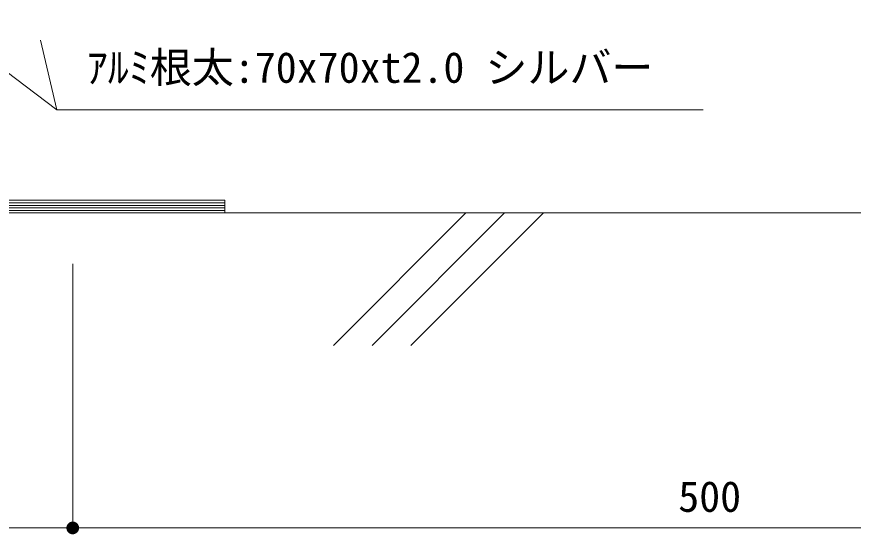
# Model space of a CAD drawing. Units: millimetres, scale not verified. Extents: x -4603 to 4686, y -14667 to 14758.
# Drawn here: x -3960.4 to -3631.9, y -1989.6 to -1786.2 of the extents above; entities that cross this region are included whole.
import ezdxf
from ezdxf.enums import TextEntityAlignment as Align

# ---------------------------------------------------------------- set-up
doc = ezdxf.new("R2010")
doc.units = ezdxf.units.MM
doc.header["$LTSCALE"] = 6.6
for name, color, linetype, lineweight in [('0-0_A-E01-仕上太線', 4, 'Continuous', 9), ('0-3_0-A11-寸法_詳細', 5, 'Continuous', 9), ('0-4_0', 7, 'Continuous', 9), ('0-5_A-B03-文字_書込_小', 7, 'Continuous', 9), ('0-6_A-D09-金物_鋼材', 1, 'Continuous', 9), ('0-D_A-C02-ハッチング', 134, 'Continuous', 9)]:
    doc.layers.add(name, color=color, linetype=linetype, lineweight=lineweight)
doc.styles.add('ＭＳ ゴシック', font='')
doc.styles.get('ＭＳ ゴシック').set_extended_font_data('MS Gothic')

# ---------------------------------------------------------------- blocks, each defined once
blk = doc.blocks.new('_Dot')
at = {"layer": '0-4_0'}
blk.add_line((-25, 0), (-50, 0), dxfattribs=at)
for points in [[(0, 0), (-25, 0), (-24.8, 3.13)], [(0, 0), (-24.8, -3.13), (-25, 0)], [(0, 0), (-24.8, 3.13), (-24.21, 6.22)], [(0, 0), (-24.21, -6.22), (-24.8, -3.13)], [(0, 0), (-24.21, 6.22), (-23.24, 9.2)], [(0, 0), (-23.24, -9.2), (-24.21, -6.22)], [(0, 0), (-23.24, 9.2), (-21.91, 12.04)], [(0, 0), (-21.91, -12.04), (-23.24, -9.2)], [(0, 0), (-21.91, 12.04), (-20.23, 14.69)], [(0, 0), (-20.23, -14.69), (-21.91, -12.04)], [(0, 0), (-20.23, 14.69), (-18.22, 17.11)], [(0, 0), (-18.22, -17.11), (-20.23, -14.69)], [(0, 0), (-18.22, 17.11), (-15.94, 19.26)], [(0, 0), (-15.94, -19.26), (-18.22, -17.11)], [(0, 0), (-15.94, 19.26), (-13.4, 21.11)], [(0, 0), (-13.4, -21.11), (-15.94, -19.26)], [(0, 0), (-13.4, 21.11), (-10.64, 22.62)], [(0, 0), (-10.64, -22.62), (-13.4, -21.11)], [(0, 0), (-10.64, 22.62), (-7.73, 23.78)], [(0, 0), (-7.73, -23.78), (-10.64, -22.62)], [(0, 0), (-7.73, 23.78), (-4.68, 24.56)], [(0, 0), (-4.68, -24.56), (-7.73, -23.78)], [(0, 0), (-4.68, 24.56), (-1.57, 24.95)], [(0, 0), (-1.57, -24.95), (-4.68, -24.56)], [(0, 0), (-1.57, 24.95), (1.57, 24.95)], [(0, 0), (1.57, -24.95), (-1.57, -24.95)], [(0, 0), (1.57, 24.95), (4.68, 24.56)], [(0, 0), (4.68, 24.56), (7.73, 23.78)], [(0, 0), (7.73, 23.78), (10.64, 22.62)], [(0, 0), (10.64, 22.62), (13.4, 21.11)], [(0, 0), (13.4, 21.11), (15.94, 19.26)], [(0, 0), (15.94, 19.26), (18.22, 17.11)], [(0, 0), (18.22, 17.11), (20.23, 14.69)], [(0, 0), (20.23, 14.69), (21.91, 12.04)], [(0, 0), (21.91, 12.04), (23.24, 9.2)], [(0, 0), (23.24, 9.2), (24.21, 6.22)], [(0, 0), (24.21, 6.22), (24.8, 3.13)], [(0, 0), (24.8, 3.13), (25, 0)], [(0, 0), (4.68, -24.56), (1.57, -24.95)], [(0, 0), (7.73, -23.78), (4.68, -24.56)], [(0, 0), (10.64, -22.62), (7.73, -23.78)], [(0, 0), (13.4, -21.11), (10.64, -22.62)], [(0, 0), (15.94, -19.26), (13.4, -21.11)], [(0, 0), (18.22, -17.11), (15.94, -19.26)], [(0, 0), (20.23, -14.69), (18.22, -17.11)], [(0, 0), (21.91, -12.04), (20.23, -14.69)], [(0, 0), (23.24, -9.2), (21.91, -12.04)], [(0, 0), (24.21, -6.22), (23.24, -9.2)], [(0, 0), (24.8, -3.13), (24.21, -6.22)], [(0, 0), (25, 0), (24.8, -3.13)]]:
    blk.add_solid(points, dxfattribs=at)
blk = doc.blocks.new('G$CBAEE64E2')
at = {"layer": '0-6_A-D09-金物_鋼材'}
for p, q in [((-5000, 200), (5000, 200)), ((-5000, 150), (5000, 150)), ((-5000, 100), (5000, 100)), ((-5000, 50), (5000, 50))]:
    blk.add_line(p, q, dxfattribs=at)
blk.add_lwpolyline([(-5000, 0), (5000, 0), (5000, 250), (-5000, 250)], close=True, dxfattribs=at)

msp = doc.modelspace()

# ---------------------------------------------------------------- linework, layer by layer
at = {"layer": '0-0_A-E01-仕上太線'}
msp.add_line((-4145.046, -1863.325), (-2747.378, -1863.325), dxfattribs=at)
at = {"layer": '0-3_0-A11-寸法_詳細'}
for p, q in [((-3938.378, -1883.325), (-3938.378, -1987.13)), ((-3938.378, -1883.325), (-3938.378, -1987.13)), ((-3943.378, -1987.13), (-4015.378, -1987.13)), ((-3443.378, -1987.13), (-3933.378, -1987.13))]:
    msp.add_line(p, q, dxfattribs=at)
at = {"layer": '0-5_A-B03-文字_書込_小'}
for points in [[(-3690.796, -1822.813), (-3944.576, -1822.813), (-3992.93, -1786.184)], [(-3942.985, -1822.813), (-3944.576, -1822.813), (-3951.082, -1795.411)]]:
    msp.add_lwpolyline(points, dxfattribs=at)
at = {"layer": '0-D_A-C02-ハッチング'}
for p, q in [((-3836.041, -1915.357), (-3784.019, -1863.325)), ((-3820.812, -1915.357), (-3768.79, -1863.325)), ((-3805.579, -1915.357), (-3753.556, -1863.325))]:
    msp.add_line(p, q, dxfattribs=at)

# ---------------------------------------------------------------- block references
at = {"layer": '0-3_0-A11-寸法_詳細', "xscale": 0.1, "yscale": 0.1}
msp.add_blockref('_Dot', (-3938.378, -1987.13), dxfattribs=at)
at = {"layer": '0-3_0-A11-寸法_詳細', "xscale": 0.1, "yscale": 0.1, "rotation": 180}
msp.add_blockref('_Dot', (-3938.378, -1987.13), dxfattribs=at)
at = {"layer": '0-4_0', "xscale": 0.02, "yscale": 0.02}
msp.add_blockref('G$CBAEE64E2', (-3978.628, -1863.325), dxfattribs=at)

# ---------------------------------------------------------------- texts
at = {"layer": '0-3_0-A11-寸法_詳細', "style": 'ＭＳ ゴシック'}
msp.add_text('500', height=12.1, dxfattribs=at).set_placement((-3700.6, -1984.445), align=Align.BOTTOM_LEFT)
at = {"layer": '0-5_A-B03-文字_書込_小', "style": 'ＭＳ ゴシック'}
msp.add_text('ｱﾙﾐ根太:70x70xt2.0 シルバー', height=12.1, dxfattribs=at).set_placement((-3932.878, -1815.792), align=Align.BOTTOM_LEFT)

doc.saveas('drawing.dxf')
